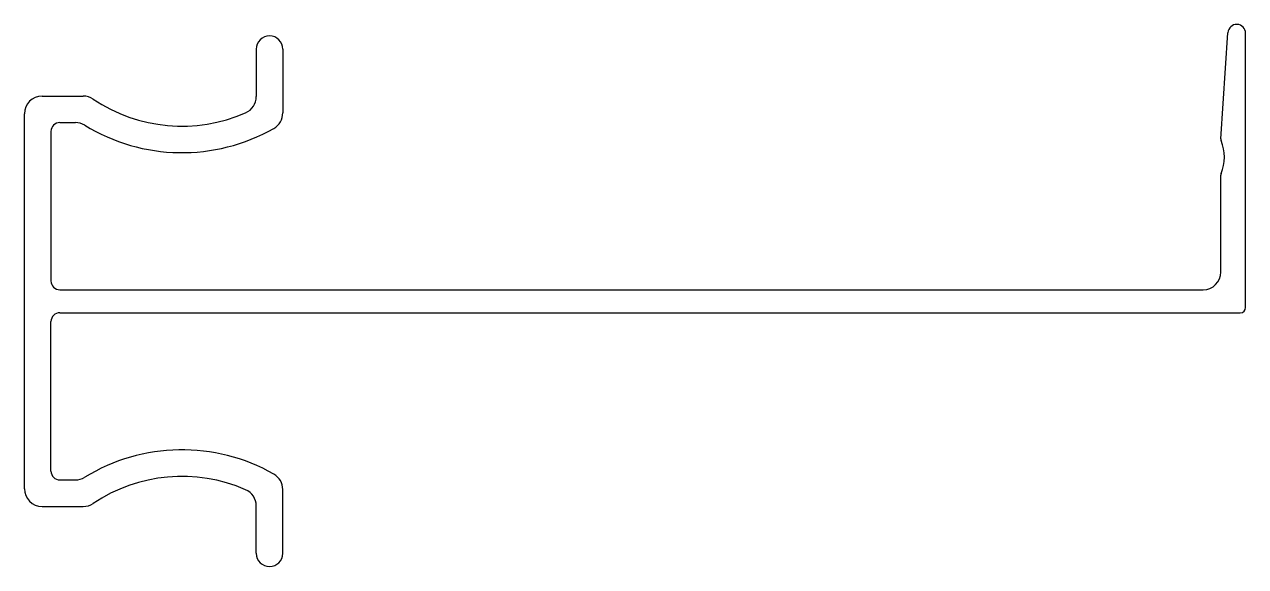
# Model space of a CAD drawing. Extents: x 716.4 to 785.4, y 2147.6 to 2178.3.
import ezdxf

# ---------------------------------------------------------------- set-up
doc = ezdxf.new("R2010")
doc.units = 0
doc.layers.get('0').update_dxf_attribs({"linetype": 'CONTINUOUS'})

msp = doc.modelspace()

# ---------------------------------------------------------------- linework, layer by layer
for p, q in [((783.976, 2171.808), (784.374, 2177.803)), ((785.373, 2162.27), (785.373, 2177.77)), ((729.473, 2176.87), (729.473, 2174.188)), ((730.973, 2176.87), (730.973, 2173.264)), ((717.373, 2174.22), (719.695, 2174.22)), ((716.373, 2152.02), (716.373, 2173.22)), ((717.873, 2172.22), (717.873, 2163.77)), ((718.373, 2172.72), (719.255, 2172.72)), ((783.973, 2164.27), (783.973, 2169.741)), ((718.373, 2163.27), (782.973, 2163.27)), ((718.373, 2161.97), (785.073, 2161.97)), ((717.873, 2153.02), (717.873, 2161.47)), ((718.373, 2152.52), (719.255, 2152.52)), ((730.973, 2148.37), (730.973, 2151.976)), ((717.373, 2151.02), (719.695, 2151.02)), ((729.473, 2148.37), (729.473, 2151.052))]:
    msp.add_line(p, q)
for centre, radius, start, end in [((784.873, 2177.77), 0.5, 0, 176.20908), ((730.223, 2176.87), 0.75, 0, 180), ((717.373, 2173.22), 1, 90, 180), ((719.695, 2173.22), 1, 56.09874, 90), ((725.273, 2181.52), 9, 236.09874, 293.57818), ((728.473, 2174.188), 1, 293.57818, 0), ((729.973, 2173.264), 1, 299.6524, 0), ((718.373, 2172.22), 0.5, 90, 180), ((719.255, 2171.72), 1, 58.44891, 90), ((725.273, 2181.52), 10.5, 238.44891, 299.6524), ((784.226, 2171.792), 0.25, 176.20908, 201.80194), ((781.673, 2170.77), 2.5, 338.0136, 21.80194), ((784.223, 2169.741), 0.25, 158.0136, 180), ((782.973, 2164.27), 1, 270, 0), ((718.373, 2163.77), 0.5, 180, 270), ((718.373, 2161.47), 0.5, 90, 180), ((785.073, 2162.27), 0.3, 270, 0), ((725.273, 2143.72), 10.5, 60.3476, 121.55109), ((718.373, 2153.02), 0.5, 180, 270), ((729.973, 2151.976), 1, 0, 60.3476), ((719.255, 2153.52), 1, 270, 301.55109), ((725.273, 2143.72), 9, 66.42182, 123.90126), ((717.373, 2152.02), 1, 180, 270), ((728.473, 2151.052), 1, 0, 66.42182), ((719.695, 2152.02), 1, 270, 303.90126), ((730.223, 2148.37), 0.75, 180, 0)]:
    msp.add_arc(centre, radius, start, end)

doc.saveas('drawing.dxf')
